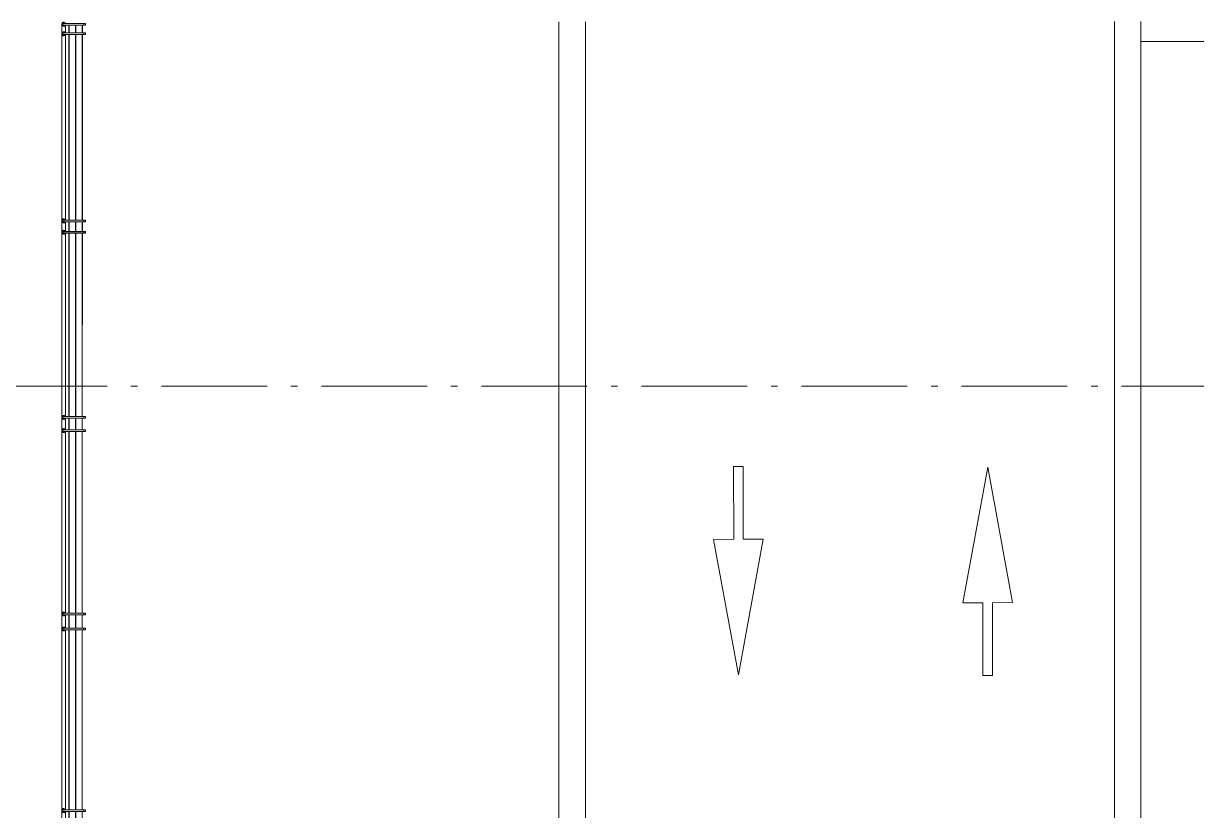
# Model space of a CAD drawing. Header units: metres. Extents: x -55 to 260, y -121 to 64.
# Drawn here: x -33.79 to -16.05, y 8.82 to 20.73 of the extents above; entities that cross this region are included whole.
import ezdxf

# ---------------------------------------------------------------- set-up
doc = ezdxf.new("R2010")
doc.units = ezdxf.units.M
doc.linetypes.add('01_Grid', pattern=[2.32, 1.6, -0.36, 0, -0.36])
for name, color, linetype, lineweight in [('0-1', 7, 'Continuous', 5), ('03EJES-1', 1, '01_Grid', 5), ('46BANQ-1', 253, 'Continuous', 5), ('47VEGET-1', 253, 'Continuous', 5), ('55BARANDAL-1', 253, 'Continuous', 5), ('70LINEA-1', 254, 'Continuous', 5)]:
    doc.layers.add(name, color=color, linetype=linetype, lineweight=lineweight)

# ---------------------------------------------------------------- blocks, each defined once
blk = doc.blocks.new('Railing - Wire Post - Chainlink-V234-A1 _ A700')
at = {"layer": '55BARANDAL-1'}
for p, q in [((-0.331, 0.012), (-0.317, 0.012)), ((-0.331, 0.012), (-0.331, -0.013)), ((-0.317, 0.012), (-0.311, 0.012)), ((-0.311, 0.012), (-0.304, 0.012)), ((-0.304, 0.012), (-0.304, -0.013)), ((0.013, 0.012), (-0.304, 0.012)), ((0.013, -0.013), (0.013, 0.012)), ((-0.331, -0.013), (-0.317, -0.013)), ((-0.317, -0.013), (-0.311, -0.013)), ((-0.311, -0.013), (-0.304, -0.013)), ((0.013, -0.013), (-0.304, -0.013)), ((-0.003, -0.03), (-0.003, -0.035)), ((-0.003, -0.035), (-0.003, -0.03)), ((-0.003, -0.03), (-0.003, -0.035)), ((-0.003, -0.035), (-0.003, -0.03)), ((-0.003, -0.03), (-0.003, -0.035)), ((-0.003, -0.035), (-0.003, -0.03)), ((-0.003, -0.03), (-0.003, -0.035)), ((-0.003, -0.035), (-0.003, -0.03)), ((-0.003, -0.03), (-0.003, -0.035)), ((-0.003, -0.035), (-0.003, -0.03)), ((-0.002, -0.033), (0.001, -0.033)), ((0.002, -0.035), (0.002, -0.03)), ((0.002, -0.03), (0.002, -0.035)), ((0.002, -0.035), (0.002, -0.03)), ((0.002, -0.03), (0.002, -0.035)), ((0.002, -0.035), (0.002, -0.03)), ((0.002, -0.03), (0.002, -0.035)), ((0.002, -0.035), (0.002, -0.03)), ((0.002, -0.03), (0.002, -0.035)), ((0.002, -0.035), (0.002, -0.03)), ((0.002, -0.03), (0.002, -0.035))]:
    blk.add_line(p, q, dxfattribs=at)
for radius, start, end in [(0.0301, 206.3748, 2.2872), (0.0301, 206.3748, 2.2872), (0.0301, 206.3748, 2.2872), (0.0301, 206.3748, 2.2872), (0.0301, 206.3748, 2.2872), (0.0301, 206.3748, 2.2872), (0.0301, 206.3748, 2.2872), (0.0301, 206.3748, 2.2872), (0.0301, 206.3748, 2.2872), (0.0301, 206.3748, 2.2872), (0.0301, 206.3748, 2.2872), (0.0301, 206.3748, 2.2872), (0.0301, 2.2872, 148.7371), (0.0301, 2.2872, 148.7371), (0.0251, 0, 150), (0.0251, 0, 150), (0.0251, 210, 0), (0.0251, 210, 0), (0.0251, 90, 148.3274), (0.0251, 270, 90), (0.0301, 2.2872, 16.9322), (0.0301, 2.2872, 16.9322), (0.0301, 2.2872, 16.9322), (0.0301, 2.2872, 16.9322), (0.0301, 2.2872, 16.9322), (0.0301, 2.2872, 16.9322), (0.0301, 2.2872, 16.9322), (0.0301, 2.2872, 16.9322), (0.0301, 2.2872, 16.9322), (0.0301, 2.2872, 16.9322), (0.0251, 210, 360), (0.0251, 210, 360), (0.0251, 210, 360), (0.0251, 210, 360), (0.0251, 210, 360), (0.0251, 210, 360), (0.0251, 210, 360), (0.0251, 210, 360), (0.0251, 210, 360), (0.0251, 210, 360), (0.0251, 211.6726, 270), (0.0301, 265.2285, 274.7715), (0.0301, 265.2285, 274.7715), (0.0301, 265.2285, 274.7715), (0.0301, 265.2285, 274.7715), (0.0301, 265.2285, 274.7715), (0.0301, 265.2285, 274.7715), (0.0301, 265.2285, 274.7715), (0.0301, 265.2285, 274.7715), (0.0301, 265.2285, 274.7715), (0.0301, 265.2285, 274.7715)]:
    blk.add_arc((0, 0), radius, start, end, dxfattribs=at)
blk = doc.blocks.new('Railing - Wire Post - Chainlink 2-V248-A1 _ A700')
at = {"layer": '55BARANDAL-1'}
for p, q in [((-0.331, 0.013), (-0.331, -0.012)), ((-0.331, 0.013), (-0.317, 0.013)), ((-0.317, 0.013), (-0.311, 0.013)), ((-0.311, 0.013), (-0.304, 0.013)), ((-0.304, 0.013), (-0.304, -0.012)), ((0.013, 0.013), (-0.304, 0.013)), ((0.013, -0.012), (0.013, 0.013)), ((-0.331, -0.012), (-0.317, -0.012)), ((-0.317, -0.012), (-0.311, -0.012)), ((-0.311, -0.012), (-0.304, -0.012)), ((0.013, -0.012), (-0.304, -0.012))]:
    blk.add_line(p, q, dxfattribs=at)
for radius, start, end in [(0.0301, 206.3748, 2.2872), (0.0301, 206.3748, 2.2872), (0.0301, 2.2872, 148.7371), (0.0301, 2.2872, 148.7371), (0.0251, 0, 150), (0.0251, 0, 150), (0.0251, 210, 0), (0.0251, 210, 0), (0.0251, 90, 148.3274), (0.0251, 270, 90), (0.0301, 336.8856, 2.2872), (0.0301, 336.8856, 2.2872), (0.0301, 336.8856, 2.2872), (0.0301, 336.8856, 2.2872), (0.0301, 336.8856, 2.2872), (0.0301, 336.8856, 2.2872), (0.0301, 336.8856, 2.2872), (0.0301, 336.8856, 2.2872), (0.0301, 336.8856, 2.2872), (0.0301, 336.8856, 2.2872), (0.0301, 2.2872, 16.9322), (0.0301, 2.2872, 16.9322), (0.0301, 2.2872, 16.9322), (0.0301, 2.2872, 16.9322), (0.0301, 2.2872, 16.9322), (0.0301, 2.2872, 16.9322), (0.0301, 2.2872, 16.9322), (0.0301, 2.2872, 16.9322), (0.0301, 2.2872, 16.9322), (0.0301, 2.2872, 16.9322), (0.0251, 211.6726, 270)]:
    blk.add_arc((0, 0), radius, start, end, dxfattribs=at)
blk = doc.blocks.new('Railing - Wire Post - Chainlink 2-V250-A1 _ A700')
at = {"layer": '55BARANDAL-1'}
for p, q in [((-0.331, 0.013), (-0.331, -0.013)), ((-0.331, 0.013), (-0.317, 0.013)), ((-0.317, 0.013), (-0.311, 0.013)), ((-0.311, 0.013), (-0.304, 0.013)), ((-0.304, 0.013), (-0.304, -0.013)), ((0.013, 0.013), (-0.304, 0.013)), ((0.013, -0.013), (0.013, 0.013)), ((-0.331, -0.013), (-0.317, -0.013)), ((-0.317, -0.013), (-0.311, -0.013)), ((-0.311, -0.013), (-0.304, -0.013)), ((0.013, -0.013), (-0.304, -0.013))]:
    blk.add_line(p, q, dxfattribs=at)
for radius, start, end in [(0.0301, 206.3748, 2.2872), (0.0301, 206.3748, 2.2872), (0.0301, 2.2872, 148.7371), (0.0301, 2.2872, 148.7371), (0.0251, 0, 150), (0.0251, 90, 150), (0.0251, 210, 0), (0.0251, 90, 148.3274), (0.0251, 270, 90), (0.0251, 0, 75), (0.0251, 285, 0), (0.0301, 336.8856, 2.2872), (0.0301, 336.8856, 2.2872), (0.0301, 336.8856, 2.2872), (0.0301, 336.8856, 2.2872), (0.0301, 336.8856, 2.2872), (0.0301, 336.8856, 2.2872), (0.0301, 336.8856, 2.2872), (0.0301, 336.8856, 2.2872), (0.0301, 336.8856, 2.2872), (0.0301, 336.8856, 2.2872), (0.0301, 2.2872, 16.9322), (0.0301, 2.2872, 16.9322), (0.0301, 2.2872, 16.9322), (0.0301, 2.2872, 16.9322), (0.0301, 2.2872, 16.9322), (0.0301, 2.2872, 16.9322), (0.0301, 2.2872, 16.9322), (0.0301, 2.2872, 16.9322), (0.0301, 2.2872, 16.9322), (0.0301, 2.2872, 16.9322), (0.0251, 210, 270), (0.0251, 211.6726, 270)]:
    blk.add_arc((0, 0), radius, start, end, dxfattribs=at)
blk = doc.blocks.new('Railing - Railing-7508387-A1 _ A700')
at = {"layer": '55BARANDAL-1'}
for p, q in [((-33.209, 20.714), (-33.216, -101.171)), ((-33.154, 20.582), (-33.154, 20.702)), ((-33.103, 20.702), (-33.103, 20.582)), ((-33.099, 20.582), (-33.099, 20.702)), ((-33.003, 20.702), (-33.003, 20.582)), ((-32.999, 20.582), (-32.999, 20.702)), ((-32.903, 20.702), (-32.903, 20.582)), ((-32.899, 20.582), (-32.899, 20.702)), ((-33.154, 17.754), (-33.154, 20.557)), ((-33.103, 20.557), (-33.103, 17.754)), ((-33.099, 17.754), (-33.099, 20.557)), ((-33.003, 20.557), (-33.003, 17.754)), ((-32.999, 17.754), (-32.999, 20.557)), ((-32.903, 20.557), (-32.903, 17.754)), ((-32.899, 17.754), (-32.899, 20.557)), ((-33.154, 17.582), (-33.154, 17.729)), ((-33.103, 17.729), (-33.103, 17.582)), ((-33.099, 17.582), (-33.099, 17.729)), ((-33.003, 17.729), (-33.003, 17.582)), ((-32.999, 17.582), (-32.999, 17.729)), ((-32.903, 17.729), (-32.903, 17.582)), ((-32.899, 17.582), (-32.899, 17.729)), ((-33.154, 14.781), (-33.154, 17.557)), ((-33.103, 17.557), (-33.104, 14.781)), ((-33.1, 14.781), (-33.099, 17.557)), ((-33.003, 17.557), (-33.004, 14.781)), ((-33, 14.781), (-32.999, 17.557)), ((-32.903, 17.557), (-32.904, 14.781)), ((-32.9, 14.781), (-32.899, 17.557)), ((-33.154, 14.582), (-33.154, 14.756)), ((-33.104, 14.756), (-33.104, 14.582)), ((-33.1, 14.582), (-33.1, 14.756)), ((-33.004, 14.756), (-33.004, 14.582)), ((-33, 14.582), (-33, 14.756)), ((-32.904, 14.756), (-32.904, 14.582)), ((-32.9, 14.582), (-32.9, 14.756)), ((-33.154, 11.808), (-33.154, 14.557)), ((-33.104, 14.557), (-33.104, 11.808)), ((-33.1, 11.808), (-33.1, 14.557)), ((-33.004, 14.557), (-33.004, 11.808)), ((-33, 11.808), (-33, 14.557)), ((-32.904, 14.557), (-32.904, 11.808)), ((-32.9, 11.808), (-32.9, 14.557)), ((-33.154, 11.582), (-33.154, 11.783)), ((-33.104, 11.783), (-33.104, 11.582)), ((-33.1, 11.582), (-33.1, 11.783)), ((-33.004, 11.783), (-33.004, 11.582)), ((-33, 11.582), (-33, 11.783)), ((-32.904, 11.783), (-32.904, 11.582)), ((-32.9, 11.582), (-32.9, 11.783)), ((-33.154, 8.835), (-33.154, 11.557)), ((-33.104, 11.557), (-33.104, 8.835)), ((-33.1, 8.835), (-33.1, 11.557)), ((-33.004, 11.557), (-33.004, 8.835)), ((-33, 8.835), (-33, 11.557)), ((-32.904, 11.557), (-32.904, 8.835)), ((-32.9, 8.835), (-32.9, 11.557))]:
    blk.add_line(p, q, dxfattribs=at)
at = {"layer": '55BARANDAL-1', "flags": 128}
blk.add_lwpolyline([(-33.209, 20.714), (-33.208, 20.714), (-33.205, 20.714)], dxfattribs=at)
at = {"rotation": 179.9966738660688}
for name, p in [('Railing - Wire Post - Chainlink-V234-A1 _ A700', (-33.181, 20.714)), ('Railing - Wire Post - Chainlink 2-V248-A1 _ A700', (-33.181, 17.741)), ('Railing - Wire Post - Chainlink 2-V250-A1 _ A700', (-33.182, 14.768)), ('Railing - Wire Post - Chainlink 2-V248-A1 _ A700', (-33.182, 11.796)), ('Railing - Wire Post - Chainlink 2-V248-A1 _ A700', (-33.182, 8.823))]:
    blk.add_blockref(name, p, dxfattribs=at)
blk = doc.blocks.new('Railing - Wire Post - Chainlink-V253-A1 _ A700')
at = {"layer": '55BARANDAL-1'}
for p, q in [((-0.331, 0.013), (-0.331, -0.012)), ((-0.331, 0.013), (-0.317, 0.013)), ((-0.317, 0.013), (-0.311, 0.013)), ((-0.311, 0.013), (-0.304, 0.013)), ((-0.304, 0.013), (-0.304, -0.012)), ((0.013, 0.013), (-0.304, 0.013)), ((0.013, -0.012), (0.013, 0.013)), ((-0.331, -0.012), (-0.317, -0.012)), ((-0.317, -0.012), (-0.311, -0.012)), ((-0.311, -0.012), (-0.304, -0.012)), ((0.013, -0.012), (-0.304, -0.012))]:
    blk.add_line(p, q, dxfattribs=at)
for radius, start, end in [(0.0301, 206.3748, 2.2872), (0.0301, 206.3748, 2.2872), (0.0301, 2.2872, 148.7371), (0.0301, 2.2872, 148.7371), (0.0251, 0, 150), (0.0251, 90, 150), (0.0251, 210, 0), (0.0251, 90, 148.3274), (0.0251, 270, 90), (0.0251, 0, 75), (0.0251, 285, 0), (0.0301, 336.8856, 2.2872), (0.0301, 336.8856, 2.2872), (0.0301, 336.8856, 2.2872), (0.0301, 336.8856, 2.2872), (0.0301, 336.8856, 2.2872), (0.0301, 336.8856, 2.2872), (0.0301, 336.8856, 2.2872), (0.0301, 336.8856, 2.2872), (0.0301, 336.8856, 2.2872), (0.0301, 336.8856, 2.2872), (0.0301, 2.2872, 16.9322), (0.0301, 2.2872, 16.9322), (0.0301, 2.2872, 16.9322), (0.0301, 2.2872, 16.9322), (0.0301, 2.2872, 16.9322), (0.0301, 2.2872, 16.9322), (0.0301, 2.2872, 16.9322), (0.0301, 2.2872, 16.9322), (0.0301, 2.2872, 16.9322), (0.0301, 2.2872, 16.9322), (0.0251, 210, 270), (0.0251, 211.6726, 270)]:
    blk.add_arc((0, 0), radius, start, end, dxfattribs=at)
blk = doc.blocks.new('Railing - Wire Post - Chainlink-V255-A1 _ A700')
at = {"layer": '55BARANDAL-1'}
for p, q in [((-0.331, 0.013), (-0.331, -0.013)), ((-0.331, 0.013), (-0.317, 0.013)), ((-0.317, 0.013), (-0.311, 0.013)), ((-0.311, 0.013), (-0.304, 0.013)), ((-0.304, 0.013), (-0.304, -0.013)), ((0.013, 0.013), (-0.304, 0.013)), ((0.013, -0.013), (0.013, 0.013)), ((-0.331, -0.013), (-0.317, -0.013)), ((-0.317, -0.013), (-0.311, -0.013)), ((-0.311, -0.013), (-0.304, -0.013)), ((0.013, -0.013), (-0.304, -0.013))]:
    blk.add_line(p, q, dxfattribs=at)
for radius, start, end in [(0.0301, 206.3748, 2.2872), (0.0301, 206.3748, 2.2872), (0.0301, 2.2872, 148.7371), (0.0301, 2.2872, 148.7371), (0.0251, 0, 150), (0.0251, 90, 150), (0.0251, 210, 0), (0.0251, 90, 148.3274), (0.0251, 270, 90), (0.0251, 0, 75), (0.0251, 285, 0), (0.0301, 336.8856, 2.2872), (0.0301, 336.8856, 2.2872), (0.0301, 336.8856, 2.2872), (0.0301, 336.8856, 2.2872), (0.0301, 336.8856, 2.2872), (0.0301, 336.8856, 2.2872), (0.0301, 336.8856, 2.2872), (0.0301, 336.8856, 2.2872), (0.0301, 336.8856, 2.2872), (0.0301, 336.8856, 2.2872), (0.0301, 2.2872, 16.9322), (0.0301, 2.2872, 16.9322), (0.0301, 2.2872, 16.9322), (0.0301, 2.2872, 16.9322), (0.0301, 2.2872, 16.9322), (0.0301, 2.2872, 16.9322), (0.0301, 2.2872, 16.9322), (0.0301, 2.2872, 16.9322), (0.0301, 2.2872, 16.9322), (0.0301, 2.2872, 16.9322), (0.0251, 210, 270), (0.0251, 211.6726, 270)]:
    blk.add_arc((0, 0), radius, start, end, dxfattribs=at)
blk = doc.blocks.new('Railing - Railing-7670156-A1 _ A700')
at = {"layer": '55BARANDAL-1'}
for p, q in [((-33.209, 11.569), (-33.209, 8.569)), ((-33.154, 8.835), (-33.154, 11.557)), ((-33.104, 11.557), (-33.104, 8.835)), ((-33.1, 8.835), (-33.1, 11.557)), ((-33.004, 11.557), (-33.004, 8.835)), ((-33, 8.835), (-33, 11.557)), ((-32.904, 11.557), (-32.904, 8.835)), ((-32.9, 8.835), (-32.9, 11.557)), ((-33.154, 8.582), (-33.154, 8.81)), ((-33.104, 8.81), (-33.104, 8.582)), ((-33.1, 8.582), (-33.1, 8.81)), ((-33.004, 8.81), (-33.004, 8.582)), ((-33, 8.582), (-33, 8.81)), ((-32.904, 8.81), (-32.904, 8.582)), ((-32.9, 8.582), (-32.9, 8.81))]:
    blk.add_line(p, q, dxfattribs=at)
at = {"layer": '55BARANDAL-1', "flags": 128}
for points in [[(-33.209, 11.569), (-33.208, 11.569), (-33.206, 11.569)], [(-33.206, 8.569), (-33.208, 8.569), (-33.209, 8.569)]]:
    blk.add_lwpolyline(points, dxfattribs=at)
at = {"extrusion": (0, 0, -1), "zscale": -1, "rotation": 0.003326133931232234}
for name, p in [('Railing - Wire Post - Chainlink-V253-A1 _ A700', (33.182, 11.569)), ('Railing - Wire Post - Chainlink-V255-A1 _ A700', (33.182, 8.569))]:
    blk.add_blockref(name, p, dxfattribs=at)
blk = doc.blocks.new('Railing - Railing-7670243-A1 _ A700')
at = {"layer": '55BARANDAL-1'}
for p, q in [((-33.209, 14.569), (-33.209, 11.569)), ((-33.154, 11.808), (-33.154, 14.557)), ((-33.104, 14.557), (-33.104, 11.808)), ((-33.1, 11.808), (-33.1, 14.557)), ((-33.004, 14.557), (-33.004, 11.808)), ((-33, 11.808), (-33, 14.557)), ((-32.904, 14.557), (-32.904, 11.808)), ((-32.9, 11.808), (-32.9, 14.557)), ((-33.154, 11.582), (-33.154, 11.783)), ((-33.104, 11.783), (-33.104, 11.582)), ((-33.1, 11.582), (-33.1, 11.783)), ((-33.004, 11.783), (-33.004, 11.582)), ((-33, 11.582), (-33, 11.783)), ((-32.904, 11.783), (-32.904, 11.582)), ((-32.9, 11.582), (-32.9, 11.783))]:
    blk.add_line(p, q, dxfattribs=at)
at = {"layer": '55BARANDAL-1', "flags": 128}
for points in [[(-33.209, 14.569), (-33.208, 14.569), (-33.205, 14.569)], [(-33.206, 11.569), (-33.208, 11.569), (-33.209, 11.569)]]:
    blk.add_lwpolyline(points, dxfattribs=at)
at = {"extrusion": (0, 0, -1), "zscale": -1, "rotation": 0.003326133931232234}
for name, p in [('Railing - Wire Post - Chainlink-V253-A1 _ A700', (33.182, 14.569)), ('Railing - Wire Post - Chainlink-V255-A1 _ A700', (33.182, 11.569))]:
    blk.add_blockref(name, p, dxfattribs=at)
blk = doc.blocks.new('Railing - Wire Post - Chainlink-V256-A1 _ A700')
at = {"layer": '55BARANDAL-1'}
for p, q in [((-0.331, 0.013), (-0.331, -0.012)), ((-0.331, 0.013), (-0.317, 0.013)), ((-0.317, 0.013), (-0.311, 0.013)), ((-0.311, 0.013), (-0.304, 0.013)), ((-0.304, 0.013), (-0.304, -0.012)), ((0.013, 0.013), (-0.304, 0.013)), ((0.013, -0.012), (0.013, 0.013)), ((-0.331, -0.012), (-0.317, -0.012)), ((-0.317, -0.012), (-0.311, -0.012)), ((-0.311, -0.012), (-0.304, -0.012)), ((0.013, -0.012), (-0.304, -0.012))]:
    blk.add_line(p, q, dxfattribs=at)
for radius, start, end in [(0.0301, 206.3748, 2.2872), (0.0301, 206.3748, 2.2872), (0.0301, 2.2872, 148.7371), (0.0301, 2.2872, 148.7371), (0.0251, 0, 150), (0.0251, 90, 150), (0.0251, 210, 0), (0.0251, 90, 148.3274), (0.0251, 270, 90), (0.0251, 0, 75), (0.0251, 285, 0), (0.0301, 336.8856, 2.2872), (0.0301, 336.8856, 2.2872), (0.0301, 336.8856, 2.2872), (0.0301, 336.8856, 2.2872), (0.0301, 336.8856, 2.2872), (0.0301, 336.8856, 2.2872), (0.0301, 336.8856, 2.2872), (0.0301, 336.8856, 2.2872), (0.0301, 336.8856, 2.2872), (0.0301, 336.8856, 2.2872), (0.0301, 2.2872, 16.9322), (0.0301, 2.2872, 16.9322), (0.0301, 2.2872, 16.9322), (0.0301, 2.2872, 16.9322), (0.0301, 2.2872, 16.9322), (0.0301, 2.2872, 16.9322), (0.0301, 2.2872, 16.9322), (0.0301, 2.2872, 16.9322), (0.0301, 2.2872, 16.9322), (0.0301, 2.2872, 16.9322), (0.0251, 210, 240), (0.0251, 211.6726, 270), (0.0251, 255, 270)]:
    blk.add_arc((0, 0), radius, start, end, dxfattribs=at)
blk = doc.blocks.new('Railing - Railing-7670289-A1 _ A700')
at = {"layer": '55BARANDAL-1'}
for p, q in [((-33.209, 17.569), (-33.209, 14.569)), ((-33.154, 14.781), (-33.154, 17.557)), ((-33.103, 17.557), (-33.104, 14.781)), ((-33.1, 14.781), (-33.099, 17.557)), ((-33.003, 17.557), (-33.004, 14.781)), ((-33, 14.781), (-32.999, 17.557)), ((-32.903, 17.557), (-32.904, 14.781)), ((-32.9, 14.781), (-32.899, 17.557)), ((-33.154, 14.582), (-33.154, 14.756)), ((-33.104, 14.756), (-33.104, 14.582)), ((-33.1, 14.582), (-33.1, 14.756)), ((-33.004, 14.756), (-33.004, 14.582)), ((-33, 14.582), (-33, 14.756)), ((-32.904, 14.756), (-32.904, 14.582)), ((-32.9, 14.582), (-32.9, 14.756))]:
    blk.add_line(p, q, dxfattribs=at)
at = {"layer": '55BARANDAL-1', "flags": 128}
for points in [[(-33.209, 17.569), (-33.208, 17.569), (-33.205, 17.569)], [(-33.205, 14.569), (-33.208, 14.569), (-33.209, 14.569)]]:
    blk.add_lwpolyline(points, dxfattribs=at)
at = {"extrusion": (0, 0, -1), "zscale": -1, "rotation": 0.003326133931232234}
for name, p in [('Railing - Wire Post - Chainlink-V256-A1 _ A700', (33.181, 17.569)), ('Railing - Wire Post - Chainlink-V255-A1 _ A700', (33.182, 14.569))]:
    blk.add_blockref(name, p, dxfattribs=at)
blk = doc.blocks.new('Railing - Wire Post - Chainlink-V257-A1 _ A700')
at = {"layer": '55BARANDAL-1'}
for p, q in [((-0.331, 0.013), (-0.331, -0.012)), ((-0.331, 0.013), (-0.317, 0.013)), ((-0.317, 0.013), (-0.311, 0.013)), ((-0.311, 0.013), (-0.304, 0.013)), ((-0.304, 0.013), (-0.304, -0.012)), ((0.013, 0.013), (-0.304, 0.013)), ((0.013, -0.012), (0.013, 0.013)), ((-0.331, -0.012), (-0.317, -0.012)), ((-0.317, -0.012), (-0.311, -0.012)), ((-0.311, -0.012), (-0.304, -0.012)), ((0.013, -0.012), (-0.304, -0.012))]:
    blk.add_line(p, q, dxfattribs=at)
for radius, start, end in [(0.0301, 206.3748, 2.2872), (0.0301, 206.3748, 2.2872), (0.0301, 2.2872, 148.7371), (0.0301, 2.2872, 148.7371), (0.0251, 0, 150), (0.0251, 0, 150), (0.0251, 210, 0), (0.0251, 90, 148.3274), (0.0251, 270, 90), (0.0251, 315, 0), (0.0301, 336.8856, 2.2872), (0.0301, 336.8856, 2.2872), (0.0301, 336.8856, 2.2872), (0.0301, 336.8856, 2.2872), (0.0301, 336.8856, 2.2872), (0.0301, 336.8856, 2.2872), (0.0301, 336.8856, 2.2872), (0.0301, 336.8856, 2.2872), (0.0301, 336.8856, 2.2872), (0.0301, 336.8856, 2.2872), (0.0301, 2.2872, 16.9322), (0.0301, 2.2872, 16.9322), (0.0301, 2.2872, 16.9322), (0.0301, 2.2872, 16.9322), (0.0301, 2.2872, 16.9322), (0.0301, 2.2872, 16.9322), (0.0301, 2.2872, 16.9322), (0.0301, 2.2872, 16.9322), (0.0301, 2.2872, 16.9322), (0.0301, 2.2872, 16.9322), (0.0251, 210, 225), (0.0251, 211.6726, 270), (0.0251, 240, 300)]:
    blk.add_arc((0, 0), radius, start, end, dxfattribs=at)
blk = doc.blocks.new('Railing - Wire Post - Chainlink-V258-A1 _ A700')
at = {"layer": '55BARANDAL-1'}
for p, q in [((-0.331, 0.013), (-0.331, -0.012)), ((-0.331, 0.013), (-0.317, 0.013)), ((-0.317, 0.013), (-0.311, 0.013)), ((-0.311, 0.013), (-0.304, 0.013)), ((-0.304, 0.013), (-0.304, -0.012)), ((0.013, 0.013), (-0.304, 0.013)), ((0.013, -0.012), (0.013, 0.013)), ((-0.331, -0.012), (-0.317, -0.012)), ((-0.317, -0.012), (-0.311, -0.012)), ((-0.311, -0.012), (-0.304, -0.012)), ((0.013, -0.012), (-0.304, -0.012))]:
    blk.add_line(p, q, dxfattribs=at)
for radius, start, end in [(0.0301, 206.3748, 2.2872), (0.0301, 206.3748, 2.2872), (0.0301, 2.2872, 148.7371), (0.0301, 2.2872, 148.7371), (0.0251, 0, 150), (0.0251, 90, 150), (0.0251, 210, 0), (0.0251, 90, 148.3274), (0.0251, 270, 90), (0.0251, 0, 75), (0.0251, 285, 0), (0.0301, 336.8856, 2.2872), (0.0301, 336.8856, 2.2872), (0.0301, 336.8856, 2.2872), (0.0301, 336.8856, 2.2872), (0.0301, 336.8856, 2.2872), (0.0301, 336.8856, 2.2872), (0.0301, 336.8856, 2.2872), (0.0301, 336.8856, 2.2872), (0.0301, 336.8856, 2.2872), (0.0301, 336.8856, 2.2872), (0.0301, 2.2872, 16.9322), (0.0301, 2.2872, 16.9322), (0.0301, 2.2872, 16.9322), (0.0301, 2.2872, 16.9322), (0.0301, 2.2872, 16.9322), (0.0301, 2.2872, 16.9322), (0.0301, 2.2872, 16.9322), (0.0301, 2.2872, 16.9322), (0.0301, 2.2872, 16.9322), (0.0301, 2.2872, 16.9322), (0.0251, 210, 240), (0.0251, 211.6726, 270), (0.0251, 255, 270)]:
    blk.add_arc((0, 0), radius, start, end, dxfattribs=at)
blk = doc.blocks.new('Railing - Railing-7670333-A1 _ A700')
at = {"layer": '55BARANDAL-1'}
for p, q in [((-33.209, 20.569), (-33.209, 17.569)), ((-33.154, 17.754), (-33.154, 20.557)), ((-33.103, 20.557), (-33.103, 17.754)), ((-33.099, 17.754), (-33.099, 20.557)), ((-33.003, 20.557), (-33.003, 17.754)), ((-32.999, 17.754), (-32.999, 20.557)), ((-32.903, 20.557), (-32.903, 17.754)), ((-32.899, 17.754), (-32.899, 20.557)), ((-33.154, 17.582), (-33.154, 17.729)), ((-33.103, 17.729), (-33.103, 17.582)), ((-33.099, 17.582), (-33.099, 17.729)), ((-33.003, 17.729), (-33.003, 17.582)), ((-32.999, 17.582), (-32.999, 17.729)), ((-32.903, 17.729), (-32.903, 17.582)), ((-32.899, 17.582), (-32.899, 17.729))]:
    blk.add_line(p, q, dxfattribs=at)
at = {"layer": '55BARANDAL-1', "flags": 128}
for points in [[(-33.209, 20.569), (-33.208, 20.569), (-33.205, 20.569)], [(-33.205, 17.569), (-33.208, 17.569), (-33.209, 17.569)]]:
    blk.add_lwpolyline(points, dxfattribs=at)
at = {"extrusion": (0, 0, -1), "zscale": -1, "rotation": 0.003326133931232234}
for name, p in [('Railing - Wire Post - Chainlink-V257-A1 _ A700', (33.181, 20.569)), ('Railing - Wire Post - Chainlink-V258-A1 _ A700', (33.181, 17.569))]:
    blk.add_blockref(name, p, dxfattribs=at)
blk = doc.blocks.new('Street Paint - Arrow - Arrow-7911270-A1 _ A700')
at = {"layer": '70LINEA-1'}
for p, q in [((-19.208, 14.016), (-19.583, 11.965)), ((-18.833, 11.967), (-19.208, 14.016)), ((-19.583, 11.965), (-19.283, 11.966)), ((-19.283, 11.966), (-19.583, 11.965)), ((-19.583, 11.965), (-19.583, 11.965)), ((-19.283, 11.966), (-19.281, 10.866)), ((-19.138, 11.966), (-18.833, 11.967)), ((-18.833, 11.967), (-19.138, 11.966)), ((-19.136, 10.866), (-19.138, 11.966)), ((-19.281, 10.866), (-19.136, 10.866)), ((-19.136, 10.866), (-19.281, 10.866)), ((-19.281, 10.866), (-19.281, 10.866))]:
    blk.add_line(p, q, dxfattribs=at)
blk = doc.blocks.new('Street Paint - Arrow - Arrow-V265-A1 _ A700')
at = {"layer": '70LINEA-1'}
for p, q in [((-22.906, 14.025), (-23.051, 14.025)), ((-23.051, 14.025), (-23.049, 12.925)), ((-22.904, 12.925), (-22.906, 14.025)), ((-23.049, 12.925), (-23.354, 12.924)), ((-23.354, 12.924), (-22.979, 10.875)), ((-22.979, 10.875), (-22.604, 12.925)), ((-22.604, 12.925), (-22.904, 12.925)), ((-22.604, 12.925), (-22.604, 12.925)), ((-22.979, 10.875), (-22.979, 10.875))]:
    blk.add_line(p, q, dxfattribs=at)
blk = doc.blocks.new('22011_AR_rvt-1-A1 _ A700')
at = {"layer": '46BANQ-1'}
for p, q in [((-25.692, 20.749), (-25.692, -99.36)), ((-25.292, 20.34), (-25.292, 20.749)), ((-17.292, 20.753), (-17.292, 20.34)), ((-25.292, 18.822), (-25.292, 20.34)), ((-17.292, 20.34), (-17.292, 18.822)), ((-25.292, 10.34), (-25.292, 18.822)), ((-17.292, 18.822), (-17.292, 10.34)), ((-25.292, 0.34), (-25.292, 10.34)), ((-17.292, 10.34), (-17.292, 0.34))]:
    blk.add_line(p, q, dxfattribs=at)
at = {"layer": '70LINEA-1'}
for p, q in [((-16.892, 20.453), (-16.892, 20.753)), ((-16.892, 20.453), (-12.311, 20.453)), ((-16.892, -27.353), (-16.892, 20.453))]:
    blk.add_line(p, q, dxfattribs=at)
at = {"layer": '47VEGET-1'}
for name in ['Street Paint - Arrow - Arrow-V265-A1 _ A700', 'Street Paint - Arrow - Arrow-7911270-A1 _ A700']:
    blk.add_blockref(name, (0, 0), dxfattribs=at)
at = {"layer": '55BARANDAL-1'}
for name in ['Railing - Railing-7508387-A1 _ A700', 'Railing - Railing-7670333-A1 _ A700', 'Railing - Railing-7670289-A1 _ A700', 'Railing - Railing-7670243-A1 _ A700', 'Railing - Railing-7670156-A1 _ A700']:
    blk.add_blockref(name, (0, 0), dxfattribs=at)
blk = doc.blocks.new('Railing - Wire Post - Chainlink-V618-A1 _ A700')
at = {"layer": '55BARANDAL-1'}
for p, q in [((-0.331, 0.012), (-0.323, 0.012)), ((-0.331, 0.012), (-0.331, -0.013)), ((-0.323, 0.012), (-0.317, 0.012)), ((-0.317, 0.012), (-0.311, 0.012)), ((-0.311, 0.012), (-0.304, 0.012)), ((-0.304, 0.012), (-0.304, -0.013)), ((0.013, 0.012), (-0.304, 0.012)), ((0.013, -0.013), (0.013, 0.012)), ((-0.331, -0.013), (-0.323, -0.013)), ((-0.323, -0.013), (-0.317, -0.013)), ((-0.317, -0.013), (-0.311, -0.013)), ((-0.311, -0.013), (-0.304, -0.013)), ((0.013, -0.013), (-0.304, -0.013)), ((-0.003, -0.03), (-0.003, -0.035)), ((-0.003, -0.035), (-0.003, -0.03)), ((-0.003, -0.03), (-0.003, -0.035)), ((-0.003, -0.035), (-0.003, -0.03)), ((-0.003, -0.03), (-0.003, -0.035)), ((-0.003, -0.035), (-0.003, -0.03)), ((-0.003, -0.03), (-0.003, -0.035)), ((-0.003, -0.035), (-0.003, -0.03)), ((-0.003, -0.03), (-0.003, -0.035)), ((-0.003, -0.035), (-0.003, -0.03)), ((-0.002, -0.033), (0.001, -0.033)), ((0.002, -0.035), (0.002, -0.03)), ((0.002, -0.03), (0.002, -0.035)), ((0.002, -0.035), (0.002, -0.03)), ((0.002, -0.03), (0.002, -0.035)), ((0.002, -0.035), (0.002, -0.03)), ((0.002, -0.03), (0.002, -0.035)), ((0.002, -0.035), (0.002, -0.03)), ((0.002, -0.03), (0.002, -0.035)), ((0.002, -0.035), (0.002, -0.03)), ((0.002, -0.03), (0.002, -0.035))]:
    blk.add_line(p, q, dxfattribs=at)
for radius, start, end in [(0.0301, 206.3748, 2.2872), (0.0301, 206.3748, 2.2872), (0.0301, 206.3748, 2.2872), (0.0301, 206.3748, 2.2872), (0.0301, 206.3748, 2.2872), (0.0301, 206.3748, 2.2872), (0.0301, 206.3748, 2.2872), (0.0301, 206.3748, 2.2872), (0.0301, 206.3748, 2.2872), (0.0301, 206.3748, 2.2872), (0.0301, 206.3748, 2.2872), (0.0301, 206.3748, 2.2872), (0.0301, 2.2872, 148.7371), (0.0301, 2.2872, 148.7371), (0.0251, 0, 150), (0.0251, 0, 150), (0.0251, 210, 0), (0.0251, 210, 0), (0.0251, 210, 0), (0.0251, 210, 0), (0.0251, 210, 0), (0.0251, 210, 0), (0.0251, 210, 0), (0.0251, 210, 0), (0.0251, 210, 0), (0.0251, 210, 0), (0.0251, 210, 0), (0.0251, 210, 0), (0.0251, 90, 148.3274), (0.0251, 270, 90), (0.0301, 2.2872, 16.9322), (0.0301, 2.2872, 16.9322), (0.0301, 2.2872, 16.9322), (0.0301, 2.2872, 16.9322), (0.0301, 2.2872, 16.9322), (0.0301, 2.2872, 16.9322), (0.0301, 2.2872, 16.9322), (0.0301, 2.2872, 16.9322), (0.0301, 2.2872, 16.9322), (0.0301, 2.2872, 16.9322), (0.0251, 211.6726, 270), (0.0301, 265.2285, 274.7715), (0.0301, 265.2285, 274.7715), (0.0301, 265.2285, 274.7715), (0.0301, 265.2285, 274.7715), (0.0301, 265.2285, 274.7715), (0.0301, 265.2285, 274.7715), (0.0301, 265.2285, 274.7715), (0.0301, 265.2285, 274.7715), (0.0301, 265.2285, 274.7715), (0.0301, 265.2285, 274.7715)]:
    blk.add_arc((0, 0), radius, start, end, dxfattribs=at)
blk = doc.blocks.new('Railing - Wire Post - Chainlink 2-V633-A1 _ A700')
at = {"layer": '55BARANDAL-1'}
for p, q in [((-0.331, 0.013), (-0.331, -0.012)), ((-0.331, 0.013), (-0.323, 0.013)), ((-0.323, 0.013), (-0.317, 0.013)), ((-0.317, 0.013), (-0.311, 0.013)), ((-0.311, 0.013), (-0.304, 0.013)), ((-0.304, 0.013), (-0.304, -0.012)), ((0.013, 0.013), (-0.304, 0.013)), ((0.013, -0.012), (0.013, 0.013)), ((-0.331, -0.012), (-0.323, -0.012)), ((-0.323, -0.012), (-0.317, -0.012)), ((-0.317, -0.012), (-0.311, -0.012)), ((-0.311, -0.012), (-0.304, -0.012)), ((0.013, -0.012), (-0.304, -0.012))]:
    blk.add_line(p, q, dxfattribs=at)
for radius, start, end in [(0.0301, 206.3748, 2.2872), (0.0301, 206.3748, 2.2872), (0.0301, 2.2872, 148.7371), (0.0301, 2.2872, 148.7371), (0.0251, 0, 150), (0.0251, 0, 150), (0.0251, 210, 0), (0.0251, 210, 0), (0.0251, 90, 148.3274), (0.0251, 270, 90), (0.0301, 336.8856, 2.2872), (0.0301, 336.8856, 2.2872), (0.0301, 336.8856, 2.2872), (0.0301, 336.8856, 2.2872), (0.0301, 336.8856, 2.2872), (0.0301, 336.8856, 2.2872), (0.0301, 336.8856, 2.2872), (0.0301, 336.8856, 2.2872), (0.0301, 336.8856, 2.2872), (0.0301, 336.8856, 2.2872), (0.0301, 2.2872, 16.9322), (0.0301, 2.2872, 16.9322), (0.0301, 2.2872, 16.9322), (0.0301, 2.2872, 16.9322), (0.0301, 2.2872, 16.9322), (0.0301, 2.2872, 16.9322), (0.0301, 2.2872, 16.9322), (0.0301, 2.2872, 16.9322), (0.0301, 2.2872, 16.9322), (0.0301, 2.2872, 16.9322), (0.0251, 211.6726, 270)]:
    blk.add_arc((0, 0), radius, start, end, dxfattribs=at)
blk = doc.blocks.new('Railing - Wire Post - Chainlink 2-V635-A1 _ A700')
at = {"layer": '55BARANDAL-1'}
for p, q in [((-0.331, 0.013), (-0.331, -0.012)), ((-0.331, 0.013), (-0.323, 0.013)), ((-0.323, 0.013), (-0.317, 0.013)), ((-0.317, 0.013), (-0.311, 0.013)), ((-0.311, 0.013), (-0.304, 0.013)), ((-0.304, 0.013), (-0.304, -0.012)), ((0.013, 0.013), (-0.304, 0.013)), ((0.013, -0.012), (0.013, 0.013)), ((-0.331, -0.012), (-0.323, -0.012)), ((-0.323, -0.012), (-0.317, -0.012)), ((-0.317, -0.012), (-0.311, -0.012)), ((-0.311, -0.012), (-0.304, -0.012)), ((0.013, -0.012), (-0.304, -0.012))]:
    blk.add_line(p, q, dxfattribs=at)
for radius, start, end in [(0.0301, 206.3748, 2.2872), (0.0301, 206.3748, 2.2872), (0.0301, 2.2872, 148.7371), (0.0301, 2.2872, 148.7371), (0.0251, 0, 150), (0.0251, 90, 150), (0.0251, 210, 0), (0.0251, 90, 148.3274), (0.0251, 270, 90), (0.0251, 0, 75), (0.0251, 285, 0), (0.0301, 336.8856, 2.2872), (0.0301, 336.8856, 2.2872), (0.0301, 336.8856, 2.2872), (0.0301, 336.8856, 2.2872), (0.0301, 336.8856, 2.2872), (0.0301, 336.8856, 2.2872), (0.0301, 336.8856, 2.2872), (0.0301, 336.8856, 2.2872), (0.0301, 336.8856, 2.2872), (0.0301, 336.8856, 2.2872), (0.0301, 2.2872, 16.9322), (0.0301, 2.2872, 16.9322), (0.0301, 2.2872, 16.9322), (0.0301, 2.2872, 16.9322), (0.0301, 2.2872, 16.9322), (0.0301, 2.2872, 16.9322), (0.0301, 2.2872, 16.9322), (0.0301, 2.2872, 16.9322), (0.0301, 2.2872, 16.9322), (0.0301, 2.2872, 16.9322), (0.0251, 210, 270), (0.0251, 211.6726, 270)]:
    blk.add_arc((0, 0), radius, start, end, dxfattribs=at)
blk = doc.blocks.new('Railing - Railing-V636-A1 _ A700')
at = {"layer": '55BARANDAL-1'}
for p, q in [((-33.209, 20.714), (-33.216, -101.171)), ((-33.154, 20.582), (-33.154, 20.702)), ((-33.103, 20.702), (-33.103, 20.582)), ((-33.099, 20.582), (-33.099, 20.702)), ((-33.003, 20.702), (-33.003, 20.582)), ((-32.999, 20.582), (-32.999, 20.702)), ((-32.903, 20.702), (-32.903, 20.582)), ((-32.899, 20.582), (-32.899, 20.702)), ((-33.154, 17.754), (-33.154, 20.557)), ((-33.103, 20.557), (-33.103, 17.754)), ((-33.099, 17.754), (-33.099, 20.557)), ((-33.003, 20.557), (-33.003, 17.754)), ((-32.999, 17.754), (-32.999, 20.557)), ((-32.903, 20.557), (-32.903, 17.754)), ((-32.899, 17.754), (-32.899, 20.557)), ((-33.154, 17.582), (-33.154, 17.729)), ((-33.103, 17.729), (-33.103, 17.582)), ((-33.099, 17.582), (-33.099, 17.729)), ((-33.003, 17.729), (-33.003, 17.582)), ((-32.999, 17.582), (-32.999, 17.729)), ((-32.903, 17.729), (-32.903, 17.582)), ((-32.899, 17.582), (-32.899, 17.729)), ((-33.154, 14.781), (-33.154, 17.557)), ((-33.103, 17.557), (-33.104, 14.781)), ((-33.1, 14.781), (-33.099, 17.557)), ((-33.003, 17.557), (-33.004, 14.781)), ((-33, 14.781), (-32.999, 17.557)), ((-32.903, 17.557), (-32.904, 14.781)), ((-32.9, 14.781), (-32.899, 17.557)), ((-33.154, 14.582), (-33.154, 14.756)), ((-33.104, 14.756), (-33.104, 14.582)), ((-33.1, 14.582), (-33.1, 14.756)), ((-33.004, 14.756), (-33.004, 14.582)), ((-33, 14.582), (-33, 14.756)), ((-32.904, 14.756), (-32.904, 14.582)), ((-32.9, 14.582), (-32.9, 14.756)), ((-33.154, 11.808), (-33.154, 14.557)), ((-33.104, 14.557), (-33.104, 11.808)), ((-33.1, 11.808), (-33.1, 14.557)), ((-33.004, 14.557), (-33.004, 11.808)), ((-33, 11.808), (-33, 14.557)), ((-32.904, 14.557), (-32.904, 11.808)), ((-32.9, 11.808), (-32.9, 14.557)), ((-33.154, 11.582), (-33.154, 11.783)), ((-33.104, 11.783), (-33.104, 11.582)), ((-33.1, 11.582), (-33.1, 11.783)), ((-33.004, 11.783), (-33.004, 11.582)), ((-33, 11.582), (-33, 11.783)), ((-32.904, 11.783), (-32.904, 11.582)), ((-32.9, 11.582), (-32.9, 11.783)), ((-33.154, 8.835), (-33.154, 11.557)), ((-33.104, 11.557), (-33.104, 8.835)), ((-33.1, 8.835), (-33.1, 11.557)), ((-33.004, 11.557), (-33.004, 8.835)), ((-33, 8.835), (-33, 11.557)), ((-32.904, 11.557), (-32.904, 8.835)), ((-32.9, 8.835), (-32.9, 11.557))]:
    blk.add_line(p, q, dxfattribs=at)
at = {"layer": '55BARANDAL-1', "flags": 128}
blk.add_lwpolyline([(-33.209, 20.714), (-33.208, 20.714), (-33.205, 20.714)], dxfattribs=at)
at = {"rotation": 179.9966738660688}
for name, p in [('Railing - Wire Post - Chainlink-V618-A1 _ A700', (-33.181, 20.714)), ('Railing - Wire Post - Chainlink 2-V633-A1 _ A700', (-33.181, 17.741)), ('Railing - Wire Post - Chainlink 2-V635-A1 _ A700', (-33.182, 14.768)), ('Railing - Wire Post - Chainlink 2-V633-A1 _ A700', (-33.182, 11.796)), ('Railing - Wire Post - Chainlink 2-V633-A1 _ A700', (-33.182, 8.823))]:
    blk.add_blockref(name, p, dxfattribs=at)
blk = doc.blocks.new('Railing - Wire Post - Chainlink-V639-A1 _ A700')
at = {"layer": '55BARANDAL-1'}
for p, q in [((-0.331, 0.013), (-0.331, -0.012)), ((-0.331, 0.013), (-0.323, 0.013)), ((-0.323, 0.013), (-0.317, 0.013)), ((-0.317, 0.013), (-0.311, 0.013)), ((-0.311, 0.013), (-0.304, 0.013)), ((-0.304, 0.013), (-0.304, -0.012)), ((0.013, 0.013), (-0.304, 0.013)), ((0.013, -0.012), (0.013, 0.013)), ((-0.331, -0.012), (-0.323, -0.012)), ((-0.323, -0.012), (-0.317, -0.012)), ((-0.317, -0.012), (-0.311, -0.012)), ((-0.311, -0.012), (-0.304, -0.012)), ((0.013, -0.012), (-0.304, -0.012))]:
    blk.add_line(p, q, dxfattribs=at)
for radius, start, end in [(0.0301, 206.3748, 2.2872), (0.0301, 206.3748, 2.2872), (0.0301, 2.2872, 148.7371), (0.0301, 2.2872, 148.7371), (0.0251, 0, 150), (0.0251, 90, 150), (0.0251, 210, 0), (0.0251, 90, 148.3274), (0.0251, 270, 90), (0.0251, 0, 75), (0.0251, 285, 0), (0.0301, 336.8856, 2.2872), (0.0301, 336.8856, 2.2872), (0.0301, 336.8856, 2.2872), (0.0301, 336.8856, 2.2872), (0.0301, 336.8856, 2.2872), (0.0301, 336.8856, 2.2872), (0.0301, 336.8856, 2.2872), (0.0301, 336.8856, 2.2872), (0.0301, 336.8856, 2.2872), (0.0301, 336.8856, 2.2872), (0.0301, 2.2872, 16.9322), (0.0301, 2.2872, 16.9322), (0.0301, 2.2872, 16.9322), (0.0301, 2.2872, 16.9322), (0.0301, 2.2872, 16.9322), (0.0301, 2.2872, 16.9322), (0.0301, 2.2872, 16.9322), (0.0301, 2.2872, 16.9322), (0.0301, 2.2872, 16.9322), (0.0301, 2.2872, 16.9322), (0.0251, 210, 270), (0.0251, 211.6726, 270)]:
    blk.add_arc((0, 0), radius, start, end, dxfattribs=at)
blk = doc.blocks.new('Railing - Wire Post - Chainlink-V642-A1 _ A700')
at = {"layer": '55BARANDAL-1'}
for p, q in [((-0.331, 0.013), (-0.331, -0.012)), ((-0.331, 0.013), (-0.323, 0.013)), ((-0.323, 0.013), (-0.317, 0.013)), ((-0.317, 0.013), (-0.311, 0.013)), ((-0.311, 0.013), (-0.304, 0.013)), ((-0.304, 0.013), (-0.304, -0.012)), ((0.013, 0.013), (-0.304, 0.013)), ((0.013, -0.012), (0.013, 0.013)), ((-0.331, -0.012), (-0.323, -0.012)), ((-0.323, -0.012), (-0.317, -0.012)), ((-0.317, -0.012), (-0.311, -0.012)), ((-0.311, -0.012), (-0.304, -0.012)), ((0.013, -0.012), (-0.304, -0.012))]:
    blk.add_line(p, q, dxfattribs=at)
for radius, start, end in [(0.0301, 206.3748, 2.2872), (0.0301, 206.3748, 2.2872), (0.0301, 2.2872, 148.7371), (0.0301, 2.2872, 148.7371), (0.0251, 0, 150), (0.0251, 90, 150), (0.0251, 210, 0), (0.0251, 90, 148.3274), (0.0251, 270, 90), (0.0251, 0, 75), (0.0251, 285, 0), (0.0301, 336.8856, 2.2872), (0.0301, 336.8856, 2.2872), (0.0301, 336.8856, 2.2872), (0.0301, 336.8856, 2.2872), (0.0301, 336.8856, 2.2872), (0.0301, 336.8856, 2.2872), (0.0301, 336.8856, 2.2872), (0.0301, 336.8856, 2.2872), (0.0301, 336.8856, 2.2872), (0.0301, 336.8856, 2.2872), (0.0301, 2.2872, 16.9322), (0.0301, 2.2872, 16.9322), (0.0301, 2.2872, 16.9322), (0.0301, 2.2872, 16.9322), (0.0301, 2.2872, 16.9322), (0.0301, 2.2872, 16.9322), (0.0301, 2.2872, 16.9322), (0.0301, 2.2872, 16.9322), (0.0301, 2.2872, 16.9322), (0.0301, 2.2872, 16.9322), (0.0251, 210, 270), (0.0251, 211.6726, 270)]:
    blk.add_arc((0, 0), radius, start, end, dxfattribs=at)
blk = doc.blocks.new('Railing - Railing-V643-A1 _ A700')
at = {"layer": '55BARANDAL-1'}
for p, q in [((-33.209, 11.569), (-33.209, 8.569)), ((-33.154, 8.835), (-33.154, 11.557)), ((-33.104, 11.557), (-33.104, 8.835)), ((-33.1, 8.835), (-33.1, 11.557)), ((-33.004, 11.557), (-33.004, 8.835)), ((-33, 8.835), (-33, 11.557)), ((-32.904, 11.557), (-32.904, 8.835)), ((-32.9, 8.835), (-32.9, 11.557)), ((-33.154, 8.582), (-33.154, 8.81)), ((-33.104, 8.81), (-33.104, 8.582)), ((-33.1, 8.582), (-33.1, 8.81)), ((-33.004, 8.81), (-33.004, 8.582)), ((-33, 8.582), (-33, 8.81)), ((-32.904, 8.81), (-32.904, 8.582)), ((-32.9, 8.582), (-32.9, 8.81))]:
    blk.add_line(p, q, dxfattribs=at)
at = {"layer": '55BARANDAL-1', "flags": 128}
for points in [[(-33.209, 11.569), (-33.208, 11.569), (-33.206, 11.569)], [(-33.206, 8.569), (-33.208, 8.569), (-33.209, 8.569)]]:
    blk.add_lwpolyline(points, dxfattribs=at)
at = {"extrusion": (0, 0, -1), "zscale": -1, "rotation": 0.003326133931232234}
for name, p in [('Railing - Wire Post - Chainlink-V639-A1 _ A700', (33.182, 11.569)), ('Railing - Wire Post - Chainlink-V642-A1 _ A700', (33.182, 8.569))]:
    blk.add_blockref(name, p, dxfattribs=at)
blk = doc.blocks.new('Railing - Wire Post - Chainlink-V644-A1 _ A700')
at = {"layer": '55BARANDAL-1'}
for p, q in [((-0.331, 0.013), (-0.331, -0.012)), ((-0.331, 0.013), (-0.323, 0.013)), ((-0.323, 0.013), (-0.317, 0.013)), ((-0.317, 0.013), (-0.311, 0.013)), ((-0.311, 0.013), (-0.304, 0.013)), ((-0.304, 0.013), (-0.304, -0.012)), ((0.013, 0.013), (-0.304, 0.013)), ((0.013, -0.012), (0.013, 0.013)), ((-0.331, -0.012), (-0.323, -0.012)), ((-0.323, -0.012), (-0.317, -0.012)), ((-0.317, -0.012), (-0.311, -0.012)), ((-0.311, -0.012), (-0.304, -0.012)), ((0.013, -0.012), (-0.304, -0.012))]:
    blk.add_line(p, q, dxfattribs=at)
for radius, start, end in [(0.0301, 206.3748, 2.2872), (0.0301, 206.3748, 2.2872), (0.0301, 2.2872, 148.7371), (0.0301, 2.2872, 148.7371), (0.0251, 0, 150), (0.0251, 90, 150), (0.0251, 210, 0), (0.0251, 90, 148.3274), (0.0251, 270, 90), (0.0251, 0, 75), (0.0251, 285, 0), (0.0301, 336.8856, 2.2872), (0.0301, 336.8856, 2.2872), (0.0301, 336.8856, 2.2872), (0.0301, 336.8856, 2.2872), (0.0301, 336.8856, 2.2872), (0.0301, 336.8856, 2.2872), (0.0301, 336.8856, 2.2872), (0.0301, 336.8856, 2.2872), (0.0301, 336.8856, 2.2872), (0.0301, 336.8856, 2.2872), (0.0301, 2.2872, 16.9322), (0.0301, 2.2872, 16.9322), (0.0301, 2.2872, 16.9322), (0.0301, 2.2872, 16.9322), (0.0301, 2.2872, 16.9322), (0.0301, 2.2872, 16.9322), (0.0301, 2.2872, 16.9322), (0.0301, 2.2872, 16.9322), (0.0301, 2.2872, 16.9322), (0.0301, 2.2872, 16.9322), (0.0251, 210, 240), (0.0251, 211.6726, 270), (0.0251, 255, 270)]:
    blk.add_arc((0, 0), radius, start, end, dxfattribs=at)
blk = doc.blocks.new('Railing - Railing-V645-A1 _ A700')
at = {"layer": '55BARANDAL-1'}
for p, q in [((-33.209, 17.569), (-33.209, 14.569)), ((-33.154, 14.781), (-33.154, 17.557)), ((-33.103, 17.557), (-33.104, 14.781)), ((-33.1, 14.781), (-33.099, 17.557)), ((-33.003, 17.557), (-33.004, 14.781)), ((-33, 14.781), (-32.999, 17.557)), ((-32.903, 17.557), (-32.904, 14.781)), ((-32.9, 14.781), (-32.899, 17.557)), ((-33.154, 14.582), (-33.154, 14.756)), ((-33.104, 14.756), (-33.104, 14.582)), ((-33.1, 14.582), (-33.1, 14.756)), ((-33.004, 14.756), (-33.004, 14.582)), ((-33, 14.582), (-33, 14.756)), ((-32.904, 14.756), (-32.904, 14.582)), ((-32.9, 14.582), (-32.9, 14.756))]:
    blk.add_line(p, q, dxfattribs=at)
at = {"layer": '55BARANDAL-1', "flags": 128}
for points in [[(-33.209, 17.569), (-33.208, 17.569), (-33.205, 17.569)], [(-33.205, 14.569), (-33.208, 14.569), (-33.209, 14.569)]]:
    blk.add_lwpolyline(points, dxfattribs=at)
at = {"extrusion": (0, 0, -1), "zscale": -1, "rotation": 0.003326133931232234}
for name, p in [('Railing - Wire Post - Chainlink-V644-A1 _ A700', (33.181, 17.569)), ('Railing - Wire Post - Chainlink-V642-A1 _ A700', (33.182, 14.569))]:
    blk.add_blockref(name, p, dxfattribs=at)
blk = doc.blocks.new('Railing - Wire Post - Chainlink-V646-A1 _ A700')
at = {"layer": '55BARANDAL-1'}
for p, q in [((-0.331, 0.013), (-0.331, -0.012)), ((-0.331, 0.013), (-0.323, 0.013)), ((-0.323, 0.013), (-0.317, 0.013)), ((-0.317, 0.013), (-0.311, 0.013)), ((-0.311, 0.013), (-0.304, 0.013)), ((-0.304, 0.013), (-0.304, -0.012)), ((0.013, 0.013), (-0.304, 0.013)), ((0.013, -0.012), (0.013, 0.013)), ((-0.331, -0.012), (-0.323, -0.012)), ((-0.323, -0.012), (-0.317, -0.012)), ((-0.317, -0.012), (-0.311, -0.012)), ((-0.311, -0.012), (-0.304, -0.012)), ((0.013, -0.012), (-0.304, -0.012))]:
    blk.add_line(p, q, dxfattribs=at)
for radius, start, end in [(0.0301, 206.3748, 2.2872), (0.0301, 206.3748, 2.2872), (0.0301, 2.2872, 148.7371), (0.0301, 2.2872, 148.7371), (0.0251, 0, 150), (0.0251, 0, 150), (0.0251, 210, 0), (0.0251, 90, 148.3274), (0.0251, 270, 90), (0.0251, 315, 0), (0.0301, 336.8856, 2.2872), (0.0301, 336.8856, 2.2872), (0.0301, 336.8856, 2.2872), (0.0301, 336.8856, 2.2872), (0.0301, 336.8856, 2.2872), (0.0301, 336.8856, 2.2872), (0.0301, 336.8856, 2.2872), (0.0301, 336.8856, 2.2872), (0.0301, 336.8856, 2.2872), (0.0301, 336.8856, 2.2872), (0.0301, 2.2872, 16.9322), (0.0301, 2.2872, 16.9322), (0.0301, 2.2872, 16.9322), (0.0301, 2.2872, 16.9322), (0.0301, 2.2872, 16.9322), (0.0301, 2.2872, 16.9322), (0.0301, 2.2872, 16.9322), (0.0301, 2.2872, 16.9322), (0.0301, 2.2872, 16.9322), (0.0301, 2.2872, 16.9322), (0.0251, 210, 225), (0.0251, 211.6726, 270), (0.0251, 240, 300)]:
    blk.add_arc((0, 0), radius, start, end, dxfattribs=at)
blk = doc.blocks.new('Railing - Wire Post - Chainlink-V647-A1 _ A700')
at = {"layer": '55BARANDAL-1'}
for p, q in [((-0.331, 0.013), (-0.331, -0.013)), ((-0.331, 0.013), (-0.323, 0.013)), ((-0.323, 0.013), (-0.317, 0.013)), ((-0.317, 0.013), (-0.311, 0.013)), ((-0.311, 0.013), (-0.304, 0.013)), ((-0.304, 0.013), (-0.304, -0.013)), ((0.013, 0.013), (-0.304, 0.013)), ((0.013, -0.013), (0.013, 0.013)), ((-0.331, -0.013), (-0.323, -0.013)), ((-0.323, -0.013), (-0.317, -0.013)), ((-0.317, -0.013), (-0.311, -0.013)), ((-0.311, -0.013), (-0.304, -0.013)), ((0.013, -0.013), (-0.304, -0.013))]:
    blk.add_line(p, q, dxfattribs=at)
for radius, start, end in [(0.0301, 206.3748, 2.2872), (0.0301, 206.3748, 2.2872), (0.0301, 2.2872, 148.7371), (0.0301, 2.2872, 148.7371), (0.0251, 0, 150), (0.0251, 90, 150), (0.0251, 210, 0), (0.0251, 90, 148.3274), (0.0251, 270, 90), (0.0251, 0, 75), (0.0251, 285, 0), (0.0301, 336.8856, 2.2872), (0.0301, 336.8856, 2.2872), (0.0301, 336.8856, 2.2872), (0.0301, 336.8856, 2.2872), (0.0301, 336.8856, 2.2872), (0.0301, 336.8856, 2.2872), (0.0301, 336.8856, 2.2872), (0.0301, 336.8856, 2.2872), (0.0301, 336.8856, 2.2872), (0.0301, 336.8856, 2.2872), (0.0301, 2.2872, 16.9322), (0.0301, 2.2872, 16.9322), (0.0301, 2.2872, 16.9322), (0.0301, 2.2872, 16.9322), (0.0301, 2.2872, 16.9322), (0.0301, 2.2872, 16.9322), (0.0301, 2.2872, 16.9322), (0.0301, 2.2872, 16.9322), (0.0301, 2.2872, 16.9322), (0.0301, 2.2872, 16.9322), (0.0251, 210, 240), (0.0251, 211.6726, 270), (0.0251, 255, 270)]:
    blk.add_arc((0, 0), radius, start, end, dxfattribs=at)
blk = doc.blocks.new('Railing - Railing-V648-A1 _ A700')
at = {"layer": '55BARANDAL-1'}
for p, q in [((-33.209, 20.569), (-33.209, 17.569)), ((-33.154, 17.754), (-33.154, 20.557)), ((-33.103, 20.557), (-33.103, 17.754)), ((-33.099, 17.754), (-33.099, 20.557)), ((-33.003, 20.557), (-33.003, 17.754)), ((-32.999, 17.754), (-32.999, 20.557)), ((-32.903, 20.557), (-32.903, 17.754)), ((-32.899, 17.754), (-32.899, 20.557)), ((-33.154, 17.582), (-33.154, 17.729)), ((-33.103, 17.729), (-33.103, 17.582)), ((-33.099, 17.582), (-33.099, 17.729)), ((-33.003, 17.729), (-33.003, 17.582)), ((-32.999, 17.582), (-32.999, 17.729)), ((-32.903, 17.729), (-32.903, 17.582)), ((-32.899, 17.582), (-32.899, 17.729))]:
    blk.add_line(p, q, dxfattribs=at)
at = {"layer": '55BARANDAL-1', "flags": 128}
for points in [[(-33.209, 20.569), (-33.208, 20.569), (-33.205, 20.569)], [(-33.205, 17.569), (-33.208, 17.569), (-33.209, 17.569)]]:
    blk.add_lwpolyline(points, dxfattribs=at)
at = {"extrusion": (0, 0, -1), "zscale": -1, "rotation": 0.003326133931232234}
for name, p in [('Railing - Wire Post - Chainlink-V646-A1 _ A700', (33.181, 20.569)), ('Railing - Wire Post - Chainlink-V647-A1 _ A700', (33.181, 17.569))]:
    blk.add_blockref(name, p, dxfattribs=at)
blk = doc.blocks.new('22011_AR_rvt-2-A1 _ A700')
at = {"layer": '46BANQ-1'}
for p, q in [((-25.692, 20.749), (-25.692, -99.36)), ((-25.292, 20.34), (-25.292, 20.749)), ((-17.292, 20.753), (-17.292, 20.34)), ((-25.292, 18.822), (-25.292, 20.34)), ((-17.292, 20.34), (-17.292, 18.822)), ((-25.292, 10.34), (-25.292, 18.822)), ((-17.292, 18.822), (-17.292, 10.34)), ((-25.292, 0.34), (-25.292, 10.34)), ((-17.292, 10.34), (-17.292, 0.34))]:
    blk.add_line(p, q, dxfattribs=at)
at = {"layer": '70LINEA-1'}
for p, q in [((-16.892, 20.453), (-16.892, 20.753)), ((-16.892, 20.453), (-12.311, 20.453)), ((-16.892, -27.353), (-16.892, 20.453))]:
    blk.add_line(p, q, dxfattribs=at)
at = {"layer": '47VEGET-1'}
for name in ['Street Paint - Arrow - Arrow-V265-A1 _ A700', 'Street Paint - Arrow - Arrow-7911270-A1 _ A700']:
    blk.add_blockref(name, (0, 0), dxfattribs=at)
at = {"layer": '55BARANDAL-1'}
for name in ['Railing - Railing-V636-A1 _ A700', 'Railing - Railing-V648-A1 _ A700', 'Railing - Railing-V645-A1 _ A700', 'Railing - Railing-7670243-A1 _ A700', 'Railing - Railing-V643-A1 _ A700']:
    blk.add_blockref(name, (0, 0), dxfattribs=at)

msp = doc.modelspace()

# ---------------------------------------------------------------- linework, layer by layer
at = {"layer": '03EJES-1'}
msp.add_line((255.455, 15.241), (-51.405, 15.241), dxfattribs=at)

# ---------------------------------------------------------------- block references
at = {"layer": '0-1'}
for name in ['22011_AR_rvt-2-A1 _ A700', '22011_AR_rvt-1-A1 _ A700']:
    msp.add_blockref(name, (0, 0), dxfattribs=at)

doc.saveas('drawing.dxf')
